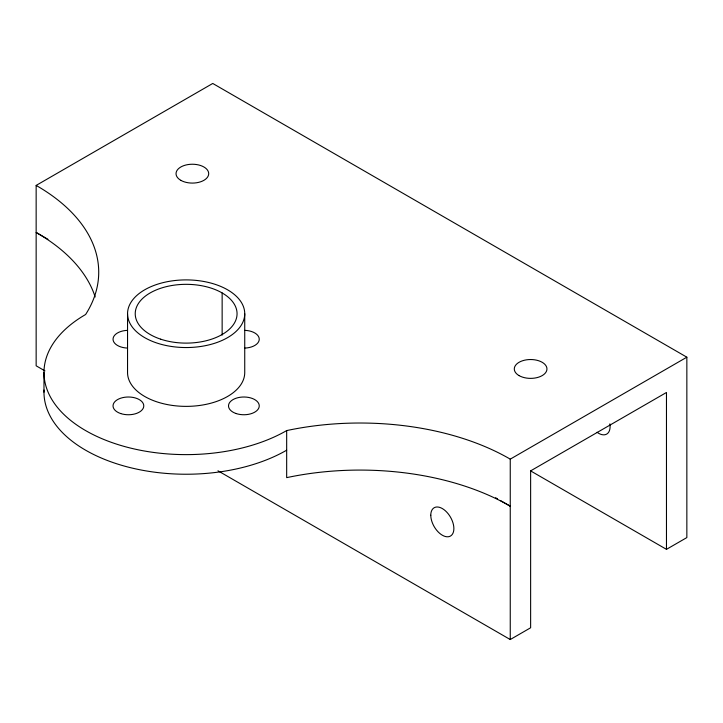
<?xml version="1.0" encoding="UTF-8"?>
<svg xmlns="http://www.w3.org/2000/svg" width="723" height="723" viewBox="0 0 723 723"><rect width="100%" height="100%" fill="white"/><g stroke="black" fill="none" stroke-linecap="round" stroke-linejoin="round"><path stroke-width="1.08" d="M44.943 370.89L36.15 365.811L36.15 185.422L212.752 83.461L686.85 357.189L686.85 537.578L666.47 549.344L530.601 470.89L666.47 392.481L666.47 549.344M36.15 185.422A211.722 122.241 0 0 1 85.621 314.505A142.169 82.079 0 0 0 85.621 430.583A142.169 82.079 0 0 0 286.67 430.583A211.722 122.241 0 0 1 510.248 459.141L686.85 357.189M217.966 470.79L510.248 639.539L530.628 627.772L530.628 470.908M47.89 239.259L36.15 232.481A211.722 122.241 0 0 1 95.174 296.981M495.58 497.731L497.541 498.861M500.47 500.56L510.248 506.199A211.722 122.241 0 0 0 286.67 477.641L286.67 430.583M510.248 459.141L510.248 639.539M244.736 313.719A58.599 33.827 0 0 1 156.846 343.018A58.599 33.827 0 0 1 156.846 284.428A58.599 33.827 0 0 1 244.736 313.719L244.736 372.544A58.599 33.827 0 0 1 186.145 406.371A58.599 33.827 0 0 1 127.546 372.544L127.546 313.719M222.142 292.942L222.142 335.111M43.976 372.544L43.976 392.155M286.67 450.194A142.169 82.079 0 0 1 130.041 467.573A142.169 82.079 0 0 1 44.022 390.022M244.88 330.357A15.373 8.875 0 0 1 259.25 339.214A15.373 8.875 0 0 1 244.88 348.07M127.411 348.07A15.373 8.875 0 0 1 113.041 339.214A15.373 8.875 0 0 1 127.411 330.357M609.878 423.868A16.331 9.426 60 0 1 597.044 432.282M236.195 413.565A15.373 8.875 0 0 0 259.25 405.883A15.373 8.875 0 0 0 236.195 398.192A15.373 8.875 0 0 0 236.195 413.565M160.687 339.177A50.908 29.39 0 0 0 237.054 313.719A50.908 29.39 0 0 0 160.687 288.269A50.908 29.39 0 0 0 160.687 339.177M120.723 413.565A15.373 8.875 0 0 0 143.778 405.883A15.373 8.875 0 0 0 120.723 398.192A15.373 8.875 0 0 0 120.723 413.565M180.822 180.325A16.331 9.426 0 0 0 208.143 176.096A16.331 9.426 0 0 0 188.143 164.555A16.331 9.426 0 0 0 180.822 180.325M519.078 375.617A16.331 9.426 0 0 0 546.398 371.387A16.331 9.426 0 0 0 526.398 359.846A16.331 9.426 0 0 0 519.078 375.617M430.781 515.219A16.331 9.426 60 0 0 448.097 536.773A16.331 9.426 60 0 0 448.097 513.673A16.331 9.426 60 0 0 430.781 515.219"/></g></svg>
